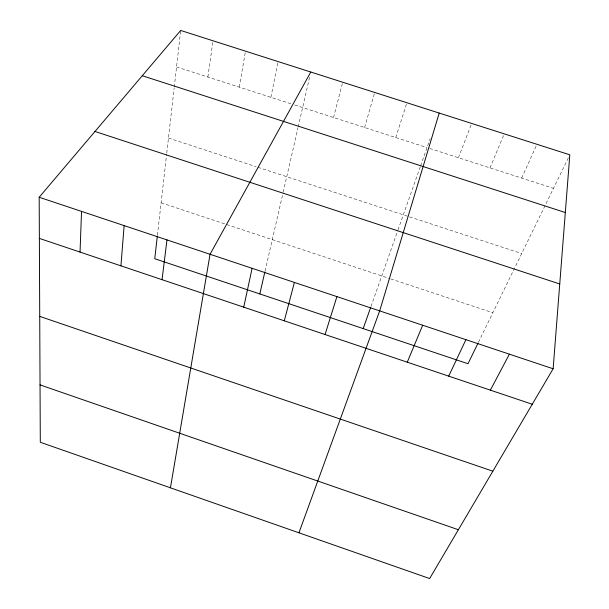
<?xml version="1.0" encoding="UTF-8"?>
<svg xmlns="http://www.w3.org/2000/svg" width="609" height="609" viewBox="0 0 609 609"><rect width="100%" height="100%" fill="white"/><g stroke="black" fill="none" stroke-linecap="round" stroke-linejoin="round"><path stroke-width="0.46" stroke-dasharray="3.04 2.28" d="M157.427 235.173L166.66 153.963M166.767 153.026L174.159 87.978M174.265 87.064L180.698 30.45M207.875 77.023L213.013 40.78M239.329 87.148L245.465 51.148M270.914 97.326L278.062 61.562M265.067 271.089L282.979 193.106M283.185 192.193L297.961 127.882M298.174 126.961L309.745 76.582M333.542 117.499L342.7 82.223M364.578 127.494L374.733 92.461M395.743 137.527L406.911 102.746M371.01 306.434L397.707 230.75M398.02 229.867L420.317 166.653M420.621 165.785L430.16 138.753M458.455 157.723L471.663 123.437M490.001 167.886L504.244 133.851M521.677 178.087L536.963 144.31M478.446 342.273L569.415 155.645M176.549 66.929L291.178 103.85M294.703 104.984L427.031 147.606M429.726 148.474L553.482 188.333M168.465 138.053L256.1 166.706M257.904 167.292L408.669 216.591M409.56 216.88L521.692 253.542M161.111 202.797L389.79 278.587M390.681 278.876L492.848 312.737"/><path stroke-width="0.91" d="M80.038 252.088L81.537 211.392M553.132 368.772L569.818 154.808L180.698 30.45L39.182 197.255L40.301 442.263L429.642 578.55L553.132 368.772L39.182 197.255M120.932 265.844L124.137 225.604M157.32 236.109L154.755 258.718L467.994 363.733L478.035 343.126M162.047 279.676L166.973 239.9M170.444 487.817L210.059 254.28L310.788 72.029M243.729 307.164L252.111 268.318M259.815 293.941L264.854 271.987M284.289 320.806L294.398 282.424M439.218 113.068L379.673 310.887L298.943 532.799M325.061 334.531L336.914 296.621M363.192 328.601L370.706 307.309M407.269 362.188L422.676 325.236M448.704 376.134L465.915 339.67M490.367 390.148L509.398 354.179M142.285 75.722L565.319 212.526M94.996 131.468L559.747 283.961M39.364 238.401L532.251 404.239M39.722 316.375L492.841 471.191M40.034 384.888L458.379 529.731"/></g></svg>
